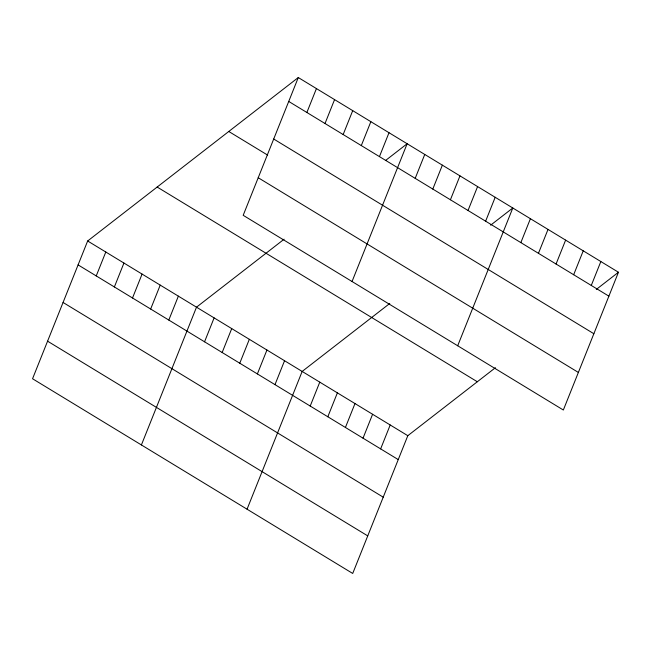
<?xml version="1.0" encoding="UTF-8"?>
<svg xmlns="http://www.w3.org/2000/svg" width="651" height="651" viewBox="0 0 651 651"><rect width="100%" height="100%" fill="white"/><g stroke="black" fill="none" stroke-linecap="round" stroke-linejoin="round"><path stroke-width="0.98" d="M298.288 77.542L243.189 215.31L563.343 410.016L618.45 272.248L298.288 77.542L87.657 240.984L32.55 378.752L352.712 573.458L407.811 435.69L495.427 367.709M96.234 275.926L105.796 252.018M114.373 286.961L123.934 263.053M132.519 297.987L142.081 274.087M150.658 309.022L160.219 285.122M168.804 320.056L178.366 296.148M141.405 444.95L196.504 307.182L284.121 239.202M204.552 341.799L214.114 317.891M306.873 112.477L316.435 88.577M222.162 352.508L231.723 328.6M325.012 123.511L334.573 99.603M239.771 363.217L249.333 339.309M343.158 134.545L352.72 110.637M257.381 373.926L266.943 350.018M361.297 145.58L370.858 121.672M274.991 384.635L284.552 360.727M379.443 156.614L389.005 132.706M247.055 509.204L302.162 371.436L389.77 303.456M352.045 281.509L407.144 143.741L385.758 160.333M310.21 406.053L319.771 382.145M415.192 178.358L424.753 154.45M327.819 416.762L337.381 392.854M432.801 189.067L442.363 165.159M345.421 427.471L354.982 403.563M450.411 199.776L459.972 175.868M363.03 438.18L372.592 414.272M468.02 210.485L477.582 186.577M380.64 448.889L390.201 424.981M485.63 221.194L495.191 197.286M457.694 345.762L512.801 207.994L490.642 225.181M520.849 242.611L530.41 218.703M538.45 253.32L548.012 229.412M556.06 264.029L565.621 240.121M573.669 274.738L583.231 250.83M591.279 285.447L600.84 261.539M596.3 289.435L618.45 272.248M288.727 101.442L608.888 296.156M273.705 139.021L593.858 333.727M228.778 131.478L267.659 155.117M258.219 177.731L578.373 372.437M157.168 187.049L477.321 381.755M87.657 240.984L407.811 435.69M78.096 264.892L398.249 459.598M63.066 302.463L383.219 497.169M47.58 341.181L367.734 535.887"/></g></svg>
